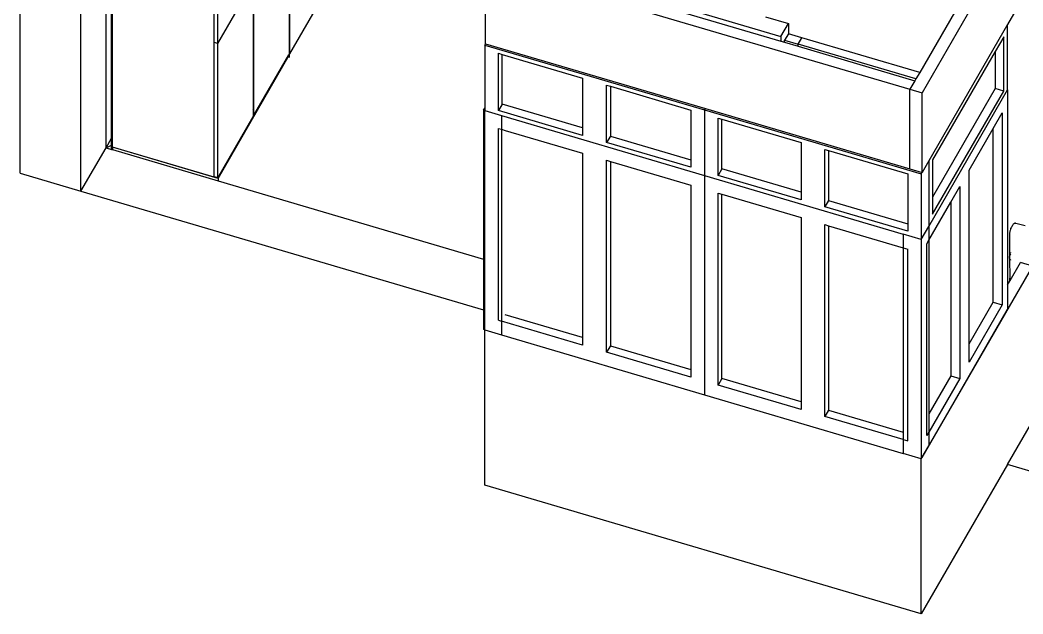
# Model space of a CAD drawing. Extents: x -4.5 to 11.4, y -6.8 to 6.5.
# Drawn here: x -4.532 to 0.033, y -5.95 to -3.247 of the extents above; entities that cross this region are included whole.
import ezdxf

# ---------------------------------------------------------------- set-up
doc = ezdxf.new("R2010")
doc.units = 0
doc.layers.get('0').update_dxf_attribs({"linetype": 'CONTINUOUS'})

msp = doc.modelspace()

# ---------------------------------------------------------------- linework, layer by layer
for p, q in [((-4.1403, -3.8276), (-4.1403, -1.4628)), ((-4.5321, -3.944), (-4.5321, -1.5792)), ((-4.2548, -4.0258), (-4.2548, -1.661)), ((-4.1154, -3.7844), (-4.1154, -1.966)), ((-4.1117, -3.8254), (-4.1117, -1.9855)), ((0.0774, -2.7063), (-0.4261, -3.5782)), ((-2.4135, -2.9922), (-0.4815, -3.5618)), ((-2.4135, -3.354), (-2.4135, -2.9922)), ((-3.6319, -3.3528), (-3.4704, -3.0731)), ((-3.4704, -3.0731), (-3.4704, -3.3575)), ((-3.4692, -3.0712), (-3.4692, -3.3578)), ((-3.3034, -3.4), (-3.1138, -3.0718)), ((-1.8156, -3.1004), (-1.0686, -3.3206)), ((0.0774, -3.0681), (-0.037, -3.2662)), ((-1.8156, -3.1225), (-1.0686, -3.3428)), ((-0.2385, -3.1409), (-0.4372, -3.485)), ((-3.6486, -3.3479), (-3.6486, -3.1644)), ((-3.6319, -3.3528), (-3.6319, -3.1693)), ((-3.3077, -3.2151), (-3.3077, -3.3987)), ((-3.3034, -3.4), (-3.3034, -3.2164)), ((-1.1393, -3.2311), (-1.0347, -3.2619)), ((-1.0686, -3.3206), (-1.0347, -3.2619)), ((-1.0347, -3.2619), (-1.0347, -3.3089)), ((-0.037, -3.2662), (-0.396, -3.8878)), ((-0.037, -3.5644), (-0.037, -3.2662)), ((-1.0686, -3.3206), (-1.0686, -3.3428)), ((-1.0349, -3.3088), (-1.0519, -3.3382)), ((-1.0347, -3.3089), (-1.0349, -3.3088)), ((-0.973, -3.3271), (-1.0347, -3.3089)), ((-0.9899, -3.3564), (-0.973, -3.3271)), ((-0.4372, -3.485), (-0.973, -3.3271)), ((-0.0547, -3.3224), (-0.0931, -3.3889)), ((-0.0547, -3.5695), (-0.0547, -3.3224)), ((-3.6486, -3.9599), (-3.6486, -3.3479)), ((-3.6319, -3.3528), (-3.6486, -3.3479)), ((-3.6319, -3.9648), (-3.6319, -3.3528)), ((-3.4692, -3.3578), (-3.4704, -3.3575)), ((-3.4704, -3.3575), (-3.4704, -3.3577)), ((-3.4704, -3.3577), (-3.4692, -3.3581)), ((-3.4704, -3.3577), (-3.4704, -3.3714)), ((-3.4692, -3.3717), (-3.4704, -3.3714)), ((-3.4704, -3.3714), (-3.4704, -3.6514)), ((-3.4692, -3.3578), (-3.4692, -3.3581)), ((-3.4692, -3.3581), (-3.4692, -3.3717)), ((-3.4692, -3.3717), (-3.4692, -3.6494)), ((-2.4173, -3.3606), (-2.4135, -3.354)), ((-2.4173, -3.3606), (-1.4164, -3.6557)), ((-2.4173, -3.3606), (-2.4173, -3.6481)), ((-2.4135, -3.354), (-1.4126, -3.6491)), ((-1.0686, -3.3428), (-1.0519, -3.3477)), ((-1.0519, -3.3382), (-0.9899, -3.3564)), ((-1.0519, -3.3477), (-1.0519, -3.3382)), ((-1.0519, -3.3477), (-0.9899, -3.366)), ((-0.9899, -3.366), (-0.9899, -3.3564)), ((-0.4542, -3.5144), (-0.9899, -3.3564)), ((-0.9899, -3.366), (-0.4588, -3.5225)), ((-3.631, -3.9674), (-3.3068, -3.406)), ((-3.4692, -3.6831), (-3.3088, -3.4054)), ((-3.3088, -3.4054), (-3.3077, -3.4034)), ((-3.3088, -3.4054), (-3.3068, -3.406)), ((-3.3077, -3.3987), (-3.3034, -3.4)), ((-3.3077, -3.3987), (-3.3077, -3.4034)), ((-3.3068, -3.406), (-3.3034, -3.4)), ((-3.3068, -3.406), (-3.3068, -3.4164)), ((-2.3548, -3.6586), (-2.3548, -3.3977)), ((-2.3548, -3.3977), (-2.3378, -3.4027)), ((-2.3378, -3.6292), (-2.3378, -3.4027)), ((-2.3378, -3.4027), (-1.9716, -3.5106)), ((-0.0931, -3.3889), (-0.3783, -3.8827)), ((-0.0931, -3.3889), (-0.0931, -3.5581)), ((-1.9716, -3.5106), (-1.9716, -3.7372)), ((-0.4542, -3.5144), (-0.4588, -3.5225)), ((-0.4372, -3.485), (-0.4542, -3.5144)), ((-1.8621, -3.8038), (-1.8621, -3.5429)), ((-1.8621, -3.5429), (-1.8452, -3.5479)), ((-1.8452, -3.5479), (-1.8452, -3.7744)), ((-1.8452, -3.5479), (-1.479, -3.6559)), ((-0.4588, -3.5225), (-0.4815, -3.5618)), ((-0.0931, -3.5581), (-0.3783, -4.0519)), ((-0.0547, -3.5695), (-0.0931, -3.5581)), ((-0.4815, -3.5618), (-0.4261, -3.5782)), ((-0.4815, -3.9236), (-0.4815, -3.5618)), ((-0.4261, -3.9399), (-0.4261, -3.5782)), ((-0.396, -4.186), (-0.037, -3.5644)), ((-0.3783, -4.1298), (-0.0547, -3.5695)), ((-0.037, -3.5644), (-0.037, -4.4517)), ((-3.4704, -3.6514), (-3.4692, -3.6494)), ((-3.4704, -3.6514), (-3.4704, -3.6828)), ((-3.4692, -3.6494), (-3.4692, -3.6831)), ((-2.4226, -3.6572), (-2.4173, -3.6481)), ((-2.4173, -3.6481), (-2.4173, -3.6588)), ((-2.3378, -3.6292), (-2.3548, -3.6586)), ((-1.9716, -3.7372), (-2.3378, -3.6292)), ((-1.4164, -3.6557), (-1.4126, -3.6491)), ((-1.4126, -3.6491), (-0.4815, -3.9236)), ((-3.6319, -3.9648), (-3.4704, -3.6851)), ((-3.4692, -3.6831), (-3.4704, -3.6828)), ((-3.4704, -3.6828), (-3.4704, -3.6851)), ((-2.4173, -3.6588), (-2.4226, -3.6572)), ((-2.4226, -3.6572), (-2.4226, -4.3341)), ((-2.4173, -4.657), (-2.4173, -3.6588)), ((-2.4173, -3.6588), (-2.3404, -3.6814)), ((-1.9716, -3.7715), (-2.3548, -3.6586)), ((-2.3404, -3.6814), (-1.4164, -3.9538)), ((-2.3404, -3.6814), (-2.3404, -3.7438)), ((-1.479, -3.6559), (-1.479, -3.8824)), ((-1.4164, -3.6557), (-1.4164, -3.9538)), ((-1.4164, -3.6557), (-0.4299, -3.9465)), ((-1.3547, -3.9534), (-1.3547, -3.6925)), ((-1.3547, -3.6925), (-1.3378, -3.6975)), ((-1.3378, -3.924), (-1.3378, -3.6975)), ((-1.3378, -3.6975), (-0.9771, -3.8038)), ((-0.1027, -3.7405), (-0.0616, -3.6693)), ((-0.0616, -3.6693), (-0.0616, -4.5427)), ((-2.3548, -4.613), (-2.3548, -3.7396)), ((-2.3548, -3.7396), (-2.3404, -3.7438)), ((-1.9716, -3.7372), (-1.9716, -3.7715)), ((-0.212, -3.9297), (-0.1027, -3.7405)), ((-0.1027, -4.5306), (-0.1027, -3.7405)), ((-4.1403, -3.8276), (-4.1154, -3.7844)), ((-4.1154, -3.8166), (-4.1154, -3.7844)), ((-2.3404, -3.7438), (-2.3235, -3.7488)), ((-2.3404, -3.7438), (-2.3404, -4.6173)), ((-2.3235, -3.7488), (-1.9716, -3.8525)), ((-1.8452, -3.7744), (-1.8621, -3.8038)), ((-1.8452, -3.7744), (-1.479, -3.8824)), ((-4.2548, -4.0258), (-4.1403, -3.8276)), ((-4.1403, -3.8276), (-4.1154, -3.8166)), ((-4.1403, -3.8276), (-4.1154, -3.835)), ((-4.1154, -3.835), (-4.1154, -3.8166)), ((-4.1117, -3.8256), (-4.1116, -3.8254)), ((-4.1116, -3.8254), (-4.1117, -3.8254)), ((-4.1117, -3.8256), (-4.1117, -3.8254)), ((-3.631, -3.9674), (-4.1117, -3.8256)), ((-4.1117, -3.8256), (-4.1117, -3.8361)), ((-3.6486, -3.9619), (-4.1116, -3.8254)), ((-1.479, -3.9168), (-1.8621, -3.8038)), ((-0.9771, -3.8038), (-0.9771, -4.0304)), ((-4.1154, -3.835), (-4.1117, -3.8361)), ((-4.1117, -3.8361), (-3.631, -3.9778)), ((-1.9716, -3.8525), (-1.9716, -4.6916)), ((-0.8692, -4.0965), (-0.8692, -3.8356)), ((-0.8692, -3.8356), (-0.8522, -3.8406)), ((-0.8522, -3.8406), (-0.8522, -4.0672)), ((-0.8522, -3.8406), (-0.4915, -3.947)), ((-1.8621, -4.7583), (-1.8621, -3.8848)), ((-1.8621, -3.8848), (-1.8452, -3.8898)), ((-1.8452, -3.8898), (-1.8452, -4.7289)), ((-1.8452, -3.8898), (-1.479, -3.9978)), ((-1.479, -3.8824), (-1.479, -3.9168)), ((-1.3378, -3.924), (-1.3547, -3.9534)), ((-0.9771, -4.0304), (-1.3378, -3.924)), ((-0.4815, -3.9236), (-0.4261, -3.9399)), ((-0.396, -3.8878), (-0.4261, -3.9399)), ((-0.396, -3.8878), (-0.396, -4.186)), ((-0.3783, -3.8827), (-0.3783, -4.0519)), ((-4.5321, -3.944), (-4.2548, -4.0258)), ((-3.6476, -3.9602), (-3.6486, -3.9599)), ((-3.6486, -3.9619), (-3.6486, -3.9599)), ((-3.6486, -3.9619), (-3.6476, -3.9602)), ((-3.6319, -3.9648), (-3.6476, -3.9602)), ((-3.631, -3.9674), (-3.631, -3.9778)), ((-1.4164, -3.9538), (-1.4164, -4.9521)), ((-1.4164, -3.9538), (-0.5121, -4.2205)), ((-0.9771, -4.0647), (-1.3547, -3.9534)), ((-0.4915, -3.947), (-0.4915, -4.1735)), ((-0.4299, -3.9465), (-0.4261, -3.9399)), ((-0.4299, -3.9465), (-0.4299, -4.2447)), ((-0.212, -4.7199), (-0.212, -3.9297)), ((-3.631, -3.9778), (-2.4226, -4.3341)), ((-1.479, -3.9978), (-1.479, -4.8369)), ((-0.296, -4.0753), (-0.2549, -4.0041)), ((-0.2549, -4.0041), (-0.2549, -4.8776)), ((-4.2548, -4.0258), (-2.4226, -4.5659)), ((-1.3547, -4.9079), (-1.3547, -4.0344)), ((-1.3547, -4.0344), (-1.3378, -4.0394)), ((-1.3378, -4.8785), (-1.3378, -4.0394)), ((-1.3378, -4.0394), (-0.9771, -4.1458)), ((-0.9771, -4.0304), (-0.9771, -4.0647)), ((-0.3783, -4.0519), (-0.3783, -4.1298)), ((-0.8522, -4.0672), (-0.8692, -4.0965)), ((-0.4915, -4.2079), (-0.8692, -4.0965)), ((-0.8522, -4.0672), (-0.4915, -4.1735)), ((-0.396, -4.2484), (-0.296, -4.0753)), ((-0.296, -4.0753), (-0.296, -4.8655)), ((-0.9771, -4.1458), (-0.9771, -4.9848)), ((-0.8692, -5.051), (-0.8692, -4.1776)), ((-0.8692, -4.1776), (-0.8522, -4.1826)), ((-0.8522, -4.1826), (-0.8522, -5.0216)), ((-0.8522, -4.1826), (-0.5121, -4.2829)), ((-0.4915, -4.1735), (-0.4915, -4.2079)), ((-0.4299, -4.2447), (-0.396, -4.186)), ((-0.396, -4.186), (-0.396, -4.2484)), ((-0.0238, -4.1984), (-0.0258, -4.2045)), ((-0.0216, -4.1937), (-0.0238, -4.1984)), ((-0.0218, -4.1952), (-0.0217, -4.194)), ((-0.0217, -4.194), (-0.0216, -4.1937)), ((-0.0216, -4.1937), (-0.0213, -4.193)), ((-0.0201, -4.1907), (-0.0213, -4.193)), ((-0.0213, -4.193), (-0.021, -4.1924)), ((-0.021, -4.1924), (-0.0207, -4.192)), ((-0.0207, -4.192), (-0.02, -4.1914)), ((-0.019, -4.1886), (-0.0201, -4.1907)), ((-0.02, -4.1914), (-0.0199, -4.1913)), ((-0.0179, -4.1867), (-0.019, -4.1886)), ((-0.0179, -4.1867), (-0.0169, -4.1849)), ((-0.0157, -4.1829), (-0.0169, -4.1849)), ((-0.0146, -4.1811), (-0.0157, -4.1829)), ((-0.0136, -4.1793), (-0.0146, -4.1811)), ((-0.0136, -4.1793), (-0.0121, -4.1771)), ((-0.0121, -4.1771), (-0.0099, -4.1742)), ((-0.0099, -4.1742), (-0.0088, -4.173)), ((-0.0088, -4.173), (-0.0072, -4.1721)), ((-0.0048, -4.1712), (-0.0072, -4.1721)), ((-0.0048, -4.1712), (-0.003, -4.1706)), ((-0.003, -4.1706), (-0.001, -4.1705)), ((0.0009, -4.1708), (-0.001, -4.1705)), ((0.0009, -4.1708), (0.0436, -4.1821)), ((-0.4299, -4.2447), (-0.5121, -4.2205)), ((-0.5121, -4.2205), (-0.5121, -4.2829)), ((-0.4299, -4.2447), (-0.4299, -5.2429)), ((-0.0284, -4.2211), (-0.0285, -4.2243)), ((-0.0285, -4.2243), (-0.0285, -4.2546)), ((-0.0282, -4.218), (-0.0284, -4.2211)), ((-0.0279, -4.2147), (-0.0282, -4.218)), ((-0.0273, -4.2113), (-0.0279, -4.2147)), ((-0.0266, -4.2078), (-0.0273, -4.2113)), ((-0.0258, -4.2045), (-0.0266, -4.2078)), ((-0.5121, -4.2829), (-0.4915, -4.2889)), ((-0.5121, -4.2829), (-0.5121, -5.1219)), ((-0.4915, -5.1623), (-0.4915, -4.2889)), ((-0.4053, -4.2646), (-0.396, -4.2484)), ((-0.4053, -5.138), (-0.4053, -4.2646)), ((-0.396, -4.2484), (-0.396, -5.0385)), ((-0.0285, -4.2546), (-0.0284, -4.2887)), ((-0.0284, -4.2887), (-0.0282, -4.3235)), ((-2.4226, -4.3341), (-2.4226, -4.5659)), ((-0.0282, -4.3243), (-0.0286, -4.3268)), ((-0.0282, -4.328), (-0.0286, -4.3268)), ((-0.0281, -4.3234), (-0.0282, -4.3243)), ((-0.0282, -4.3235), (-0.0282, -4.3243)), ((-0.0282, -4.3243), (-0.0282, -4.328)), ((-0.0267, -4.3328), (-0.0282, -4.328)), ((-0.0282, -4.328), (-0.028, -4.3546)), ((-0.028, -4.323), (-0.0281, -4.3234)), ((-0.028, -4.323), (-0.0279, -4.3226)), ((-0.0278, -4.3222), (-0.0279, -4.3226)), ((-0.0278, -4.3222), (-0.0277, -4.3218)), ((-0.0276, -4.3214), (-0.0277, -4.3218)), ((-0.0276, -4.3214), (-0.0274, -4.321)), ((-0.0272, -4.3206), (-0.0274, -4.321)), ((-0.0272, -4.3206), (-0.0268, -4.3197)), ((-0.0256, -4.3142), (-0.0253, -4.3119)), ((-0.0256, -4.3142), (-0.0256, -4.3147)), ((-0.0255, -4.3172), (-0.024, -4.314)), ((-0.0238, -4.3374), (-0.0254, -4.3361)), ((-0.0253, -4.3119), (-0.0252, -4.3113)), ((-0.0252, -4.3113), (-0.025, -4.3087)), ((-0.025, -4.3087), (-0.0244, -4.3064)), ((-0.024, -4.3048), (-0.0244, -4.3064)), ((-0.0235, -4.3131), (-0.0227, -4.3114)), ((-0.4261, -5.2378), (0.0774, -4.366)), ((-0.028, -4.3546), (-0.0279, -4.3637)), ((-0.0279, -4.3637), (-0.0276, -4.3875)), ((-0.0256, -4.432), (0.022, -4.3496)), ((-0.0221, -4.3388), (-0.023, -4.338)), ((0.0774, -4.366), (0.022, -4.3496)), ((-0.0276, -4.3875), (-0.027, -4.4211)), ((-0.0266, -4.4224), (-0.027, -4.4211)), ((-0.0263, -4.4298), (-0.0266, -4.4224)), ((-0.0258, -4.4249), (-0.0266, -4.4224)), ((-0.0211, -4.4237), (-0.0211, -4.4237)), ((-0.0211, -4.4237), (-0.0211, -4.4237)), ((-0.037, -4.4517), (-0.0256, -4.432)), ((-0.037, -4.4517), (-0.037, -4.5626)), ((-0.0259, -4.4313), (-0.0263, -4.4298)), ((-0.0256, -4.432), (-0.0259, -4.4313)), ((-0.396, -5.1842), (-0.037, -4.5626)), ((-0.212, -4.7199), (-0.1027, -4.5306)), ((-0.0616, -4.5427), (-0.212, -4.8032)), ((-0.1027, -4.5306), (-0.0616, -4.5427)), ((-2.4226, -4.5659), (-2.4226, -4.6554)), ((-1.9716, -4.6916), (-2.3235, -4.5879)), ((-2.4173, -4.657), (-2.4226, -4.6554)), ((-2.3548, -4.613), (-2.3404, -4.6173)), ((-1.9716, -4.726), (-2.3404, -4.6173)), ((-2.3404, -4.6173), (-2.3404, -4.6796)), ((-2.4173, -5.3636), (-2.4173, -4.657)), ((-2.4173, -4.657), (-2.3404, -4.6796)), ((-2.3404, -4.6796), (-1.4164, -4.9521)), ((-1.9716, -4.6916), (-1.9716, -4.726)), ((-1.8452, -4.7289), (-1.8621, -4.7583)), ((-1.8452, -4.7289), (-1.479, -4.8369)), ((-0.212, -4.8032), (-0.212, -4.7199)), ((-1.479, -4.8712), (-1.8621, -4.7583)), ((-1.479, -4.8369), (-1.479, -4.8712)), ((-1.3378, -4.8785), (-1.3547, -4.9079)), ((-0.9771, -4.9848), (-1.3378, -4.8785)), ((-0.296, -4.8655), (-0.396, -5.0385)), ((-0.2549, -4.8776), (-0.396, -5.1218)), ((-0.296, -4.8655), (-0.2549, -4.8776)), ((-0.9771, -5.0192), (-1.3547, -4.9079)), ((-1.4164, -4.9521), (-0.5121, -5.2187)), ((-0.9771, -4.9848), (-0.9771, -5.0192)), ((-0.8522, -5.0216), (-0.8692, -5.051)), ((-0.5121, -5.1563), (-0.8692, -5.051)), ((-0.8522, -5.0216), (-0.5121, -5.1219)), ((-0.396, -5.0385), (-0.396, -5.1218)), ((-0.037, -5.2693), (0.0774, -5.0711)), ((-0.5121, -5.1219), (-0.5121, -5.1563)), ((-0.5121, -5.1563), (-0.4915, -5.1623)), ((-0.5121, -5.1563), (-0.5121, -5.2187)), ((-0.396, -5.1218), (-0.4053, -5.138)), ((-0.396, -5.1218), (-0.396, -5.1842)), ((-0.4261, -5.2363), (-0.396, -5.1842)), ((-0.4299, -5.2429), (-0.5121, -5.2187)), ((-0.4299, -5.2429), (-0.4261, -5.2363)), ((-0.4299, -5.9495), (-0.4299, -5.2429)), ((-0.4261, -5.2363), (-0.4261, -5.2378)), ((-0.037, -5.2693), (-0.4299, -5.9495)), ((1.3318, -5.6728), (-0.037, -5.2693)), ((-0.4299, -5.9495), (-2.4173, -5.3636))]:
    msp.add_line(p, q)

doc.saveas('drawing.dxf')
